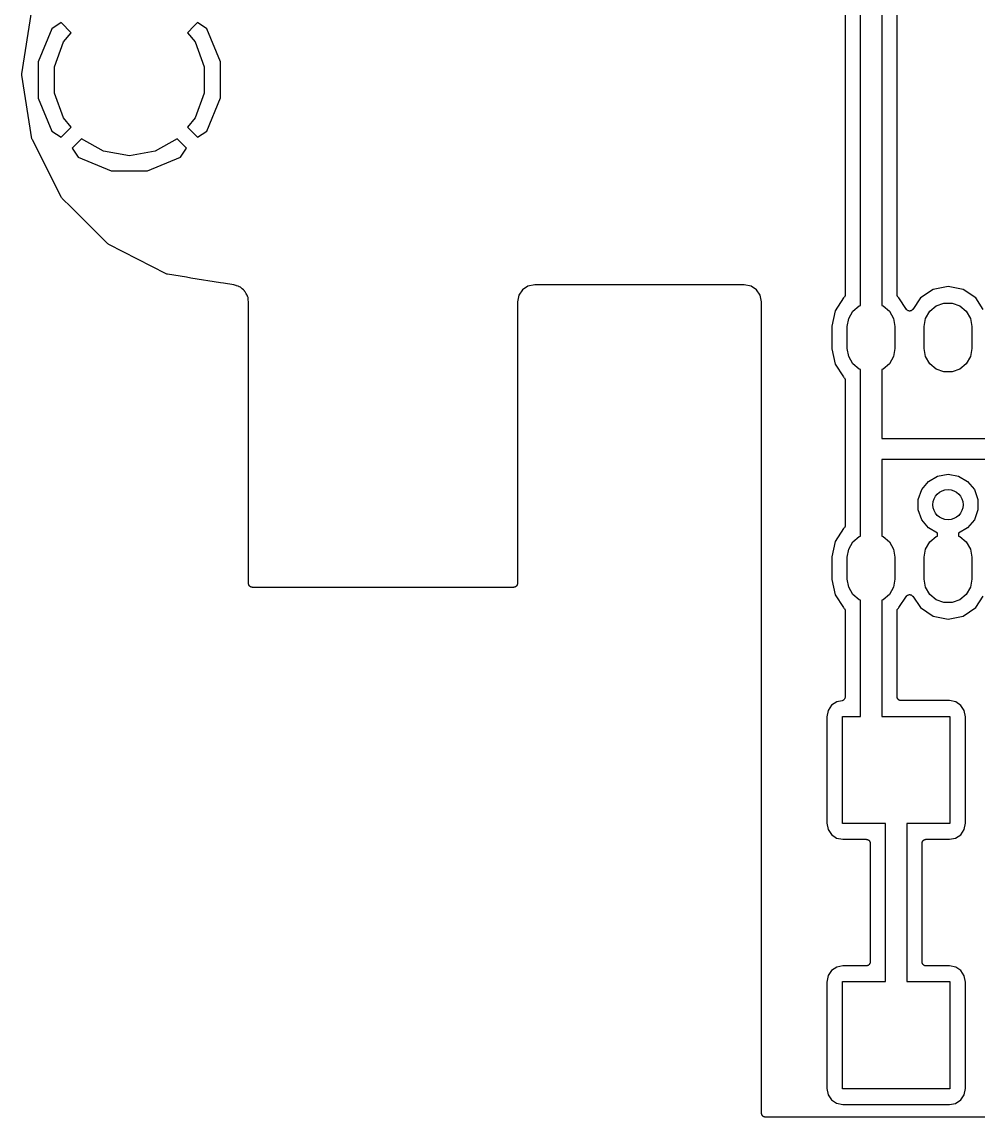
# Model space of a CAD drawing. Extents: x 1.5 to 87.9, y 2 to 70.8.
# Drawn here: x 1.53 to 33.12, y 1.96 to 38.14 of the extents above; entities that cross this region are included whole.
import ezdxf

# ---------------------------------------------------------------- set-up
doc = ezdxf.new("R2010")
doc.units = 0
doc.header["$MEASUREMENT"] = 0
doc.layers.add('BLACK', color=7, linetype='CONTINUOUS')

msp = doc.modelspace()

# ---------------------------------------------------------------- linework, layer by layer
at = {"layer": 'Black'}
for p, q in [((29.941, 41.3004), (29.941, 28.7692)), ((30.449, 29.1215), (30.449, 41.2879)), ((28.733, 40.8924), (28.733, 29.1215)), ((29.241, 28.7692), (29.241, 41.1554)), ((1.5301, 36.4181), (1.86326, 38.5214)), ((2.82793, 38.1133), (2.52402, 37.9107)), ((3.16187, 37.7793), (2.82793, 38.1133)), ((7.22607, 38.0073), (6.99813, 37.7793)), ((7.22608, 38.0073), (7.22607, 38.0073)), ((7.33207, 38.1133), (7.22608, 38.0073)), ((7.22608, 38.0073), (7.22608, 38.0073)), ((7.636, 37.9107), (7.33207, 38.1133)), ((2.52402, 37.9107), (2.07172, 36.8173)), ((2.90667, 37.4752), (3.16187, 37.7793)), ((6.99813, 37.7793), (7.25333, 37.4752)), ((8.08772, 36.8202), (7.636, 37.9107)), ((2.60858, 36.6562), (2.90667, 37.4752)), ((7.25333, 37.4752), (7.55142, 36.6562)), ((2.07172, 36.8173), (2.07228, 35.6206)), ((2.60858, 35.7846), (2.60858, 36.6562)), ((7.55142, 36.6562), (7.55142, 35.7846)), ((8.08828, 35.6235), (8.08772, 36.8202)), ((1.53045, 36.3982), (1.5301, 36.4181)), ((1.5301, 36.3783), (1.53045, 36.3982)), ((1.86326, 34.275), (1.5301, 36.3783)), ((2.07228, 35.6206), (2.52399, 34.5301)), ((2.90667, 34.9656), (2.60858, 35.7846)), ((7.55142, 35.7846), (7.25333, 34.9656)), ((7.63598, 34.5301), (8.08828, 35.6235)), ((3.16187, 34.6615), (2.90667, 34.9656)), ((7.25333, 34.9656), (6.99813, 34.6615)), ((2.52399, 34.5301), (2.82793, 34.3275)), ((2.82793, 34.3275), (3.16187, 34.6615)), ((6.99813, 34.6615), (7.33207, 34.3275)), ((7.33207, 34.3275), (7.63598, 34.5301)), ((1.86972, 34.2563), (1.86326, 34.275)), ((1.87553, 34.2372), (1.86972, 34.2563)), ((2.84233, 32.3398), (1.87553, 34.2372)), ((3.49852, 34.2797), (3.18714, 33.9683)), ((4.22168, 33.8622), (3.49852, 34.2797)), ((6.66148, 34.2797), (5.93832, 33.8622)), ((6.97286, 33.9683), (6.66148, 34.2797)), ((3.18714, 33.9683), (3.38967, 33.6644)), ((3.38967, 33.6644), (4.48309, 33.2121)), ((5.08, 33.7109), (4.22168, 33.8622)), ((5.93832, 33.8622), (5.08, 33.7109)), ((5.67978, 33.2127), (6.77031, 33.6644)), ((6.77031, 33.6644), (6.97286, 33.9683)), ((4.48309, 33.2121), (5.67978, 33.2127)), ((2.85428, 32.3239), (2.84233, 32.3398)), ((2.86568, 32.3077), (2.85428, 32.3239)), ((3.16187, 32.0115), (2.86568, 32.3077)), ((4.37146, 30.8019), (3.16187, 32.0115)), ((4.38774, 30.7904), (4.37146, 30.8019)), ((4.40361, 30.7785), (4.38774, 30.7904)), ((6.30103, 29.8117), (4.40361, 30.7785)), ((6.32003, 29.8059), (6.30103, 29.8117)), ((6.33882, 29.7994), (6.32003, 29.8059)), ((6.97286, 29.699), (6.33882, 29.7994)), ((7.11641, 29.6763), (6.97286, 29.699)), ((8.08828, 29.5223), (7.11641, 29.6763)), ((8.19543, 29.5054), (8.08828, 29.5223)), ((8.53694, 29.4513), (8.19543, 29.5054)), ((8.60097, 29.4277), (8.53694, 29.4513)), ((8.61082, 29.4259), (8.60097, 29.4277)), ((8.62015, 29.4223), (8.61082, 29.4259)), ((8.67459, 29.4114), (8.62015, 29.4223)), ((8.69858, 29.3954), (8.67459, 29.4114)), ((8.71226, 29.3894), (8.69858, 29.3954)), ((8.72518, 29.3818), (8.71226, 29.3894)), ((8.75225, 29.3719), (8.72518, 29.3818)), ((8.79301, 29.3342), (8.75225, 29.3719)), ((8.80143, 29.3288), (8.79301, 29.3342)), ((8.80866, 29.3218), (8.80143, 29.3288)), ((8.8548, 29.291), (8.80866, 29.3218)), ((18.2494, 29.4114), (18.0692, 29.291)), ((18.4745, 29.4562), (18.2494, 29.4114)), ((25.3995, 29.4562), (18.4745, 29.4562)), ((25.6246, 29.4114), (25.3995, 29.4562)), ((25.8048, 29.291), (25.6246, 29.4114)), ((32.131, 29.3947), (31.6362, 29.2963)), ((32.6258, 29.2963), (32.131, 29.3947)), ((8.87084, 29.267), (8.8548, 29.291)), ((8.88118, 29.2562), (8.87084, 29.267)), ((8.89023, 29.2443), (8.88118, 29.2562)), ((8.91142, 29.2247), (8.89023, 29.2443)), ((8.93465, 29.1743), (8.91142, 29.2247)), ((8.94036, 29.1661), (8.93465, 29.1743)), ((8.94439, 29.1569), (8.94036, 29.1661)), ((8.97523, 29.1108), (8.94439, 29.1569)), ((8.98086, 29.0825), (8.97523, 29.1108)), ((8.98627, 29.0685), (8.98086, 29.0825)), ((8.99008, 29.0541), (8.98627, 29.0685)), ((9.00216, 29.0279), (8.99008, 29.0541)), ((9.00434, 28.9724), (9.00216, 29.0279)), ((9.00646, 28.9626), (9.00434, 28.9724)), ((9.00668, 28.9526), (9.00646, 28.9626)), ((9.02, 28.8857), (9.00668, 28.9526)), ((17.9488, 29.1108), (17.904, 28.8857)), ((18.0692, 29.291), (17.9488, 29.1108)), ((25.9252, 29.1108), (25.8048, 29.291)), ((25.97, 28.8857), (25.9252, 29.1108)), ((28.6769, 29.0162), (28.3965, 28.5966)), ((28.6895, 29.0283), (28.6769, 29.0162)), ((28.7033, 29.0399), (28.6895, 29.0283)), ((28.7054, 29.0435), (28.7033, 29.0399)), ((28.7084, 29.0464), (28.7054, 29.0435)), ((28.7164, 29.0625), (28.7084, 29.0464)), ((28.7253, 29.0781), (28.7164, 29.0625)), ((28.7261, 29.0822), (28.7253, 29.0781)), ((28.7279, 29.086), (28.7261, 29.0822)), ((28.7299, 29.1038), (28.7279, 29.086)), ((28.733, 29.1215), (28.7299, 29.1038)), ((30.4521, 29.1038), (30.449, 29.1215)), ((30.4541, 29.086), (30.4521, 29.1038)), ((30.4559, 29.0822), (30.4541, 29.086)), ((30.4567, 29.0781), (30.4559, 29.0822)), ((30.4656, 29.0625), (30.4567, 29.0781)), ((30.4736, 29.0464), (30.4656, 29.0625)), ((30.4766, 29.0435), (30.4736, 29.0464)), ((30.4787, 29.0399), (30.4766, 29.0435)), ((30.4925, 29.0283), (30.4787, 29.0399)), ((30.5051, 29.0162), (30.4925, 29.0283)), ((30.7554, 28.6416), (30.5051, 29.0162)), ((31.2168, 29.0161), (30.9666, 28.6416)), ((31.6362, 29.2963), (31.2168, 29.0161)), ((33.0452, 29.0161), (32.6258, 29.2963)), ((33.2954, 28.6416), (33.0452, 29.0161)), ((9.02, 19.5832), (9.02, 28.8857)), ((17.904, 28.8857), (17.904, 19.5832)), ((25.97, 2.0832), (25.97, 28.8857)), ((28.3965, 28.5966), (28.2956, 28.0893)), ((28.9878, 28.5775), (29.1973, 28.7533)), ((29.1973, 28.7533), (29.241, 28.7692)), ((29.941, 28.7692), (29.9847, 28.7533)), ((29.9847, 28.7533), (30.1942, 28.5775)), ((30.765, 28.6316), (30.7554, 28.6416)), ((30.7732, 28.6205), (30.765, 28.6316)), ((30.7801, 28.6158), (30.7732, 28.6205)), ((30.7859, 28.6098), (30.7801, 28.6158)), ((30.7983, 28.6037), (30.7859, 28.6098)), ((30.8099, 28.596), (30.7983, 28.6037)), ((30.818, 28.594), (30.8099, 28.596)), ((30.8255, 28.5903), (30.818, 28.594)), ((30.8392, 28.5888), (30.8255, 28.5903)), ((30.8527, 28.5855), (30.8392, 28.5888)), ((30.861, 28.5864), (30.8527, 28.5855)), ((30.8693, 28.5855), (30.861, 28.5864)), ((30.8828, 28.5888), (30.8693, 28.5855)), ((30.8965, 28.5903), (30.8828, 28.5888)), ((30.904, 28.594), (30.8965, 28.5903)), ((30.9121, 28.596), (30.904, 28.594)), ((30.9237, 28.6037), (30.9121, 28.596)), ((30.9361, 28.6098), (30.9237, 28.6037)), ((30.9419, 28.6158), (30.9361, 28.6098)), ((30.9488, 28.6205), (30.9419, 28.6158)), ((30.957, 28.6316), (30.9488, 28.6205)), ((30.9666, 28.6416), (30.957, 28.6316)), ((31.5278, 28.5775), (31.7373, 28.7533)), ((31.7373, 28.7533), (31.9943, 28.8468)), ((31.9943, 28.8468), (32.2677, 28.8468)), ((32.2677, 28.8468), (32.5247, 28.7533)), ((32.5247, 28.7533), (32.7342, 28.5775)), ((28.8036, 28.0714), (28.8511, 28.3407)), ((28.8511, 28.3407), (28.9878, 28.5775)), ((30.1942, 28.5775), (30.3309, 28.3407)), ((30.3309, 28.3407), (30.3784, 28.0714)), ((31.3436, 28.0714), (31.3911, 28.3407)), ((31.3911, 28.3407), (31.5278, 28.5775)), ((32.7342, 28.5775), (32.8709, 28.3407)), ((32.8709, 28.3407), (32.9184, 28.0714)), ((28.2956, 28.0893), (28.2956, 27.3335)), ((28.8036, 27.3514), (28.8036, 28.0714)), ((30.3784, 28.0714), (30.3784, 27.3514)), ((31.3436, 27.3514), (31.3436, 28.0714)), ((32.9184, 28.0714), (32.9184, 27.3514)), ((28.2956, 27.3335), (28.3965, 26.8262)), ((28.8511, 27.0821), (28.8036, 27.3514)), ((30.3784, 27.3514), (30.3309, 27.0821)), ((31.3911, 27.0821), (31.3436, 27.3514)), ((32.9184, 27.3514), (32.8709, 27.0821)), ((28.3965, 26.8262), (28.6769, 26.4066)), ((28.9878, 26.8453), (28.8511, 27.0821)), ((29.1973, 26.6695), (28.9878, 26.8453)), ((30.1942, 26.8453), (29.9847, 26.6695)), ((30.3309, 27.0821), (30.1942, 26.8453)), ((31.5278, 26.8453), (31.3911, 27.0821)), ((31.7373, 26.6695), (31.5278, 26.8453)), ((32.7342, 26.8453), (32.5247, 26.6695)), ((32.8709, 27.0821), (32.7342, 26.8453)), ((29.241, 26.6536), (29.1973, 26.6695)), ((29.241, 21.1492), (29.241, 26.6536)), ((29.9847, 26.6695), (29.941, 26.6536)), ((29.941, 26.6536), (29.941, 24.3784)), ((31.9943, 26.576), (31.7373, 26.6695)), ((32.2677, 26.576), (31.9943, 26.576)), ((32.5247, 26.6695), (32.2677, 26.576)), ((28.6769, 26.4066), (28.6895, 26.3945)), ((28.6895, 26.3945), (28.7033, 26.3829)), ((28.7033, 26.3829), (28.7054, 26.3793)), ((28.7054, 26.3793), (28.7084, 26.3764)), ((28.7084, 26.3764), (28.7164, 26.3603)), ((28.7164, 26.3603), (28.7253, 26.3447)), ((28.7253, 26.3447), (28.7261, 26.3406)), ((28.7261, 26.3406), (28.7279, 26.3368)), ((28.7279, 26.3368), (28.7299, 26.319)), ((28.7299, 26.319), (28.733, 26.3013)), ((28.733, 26.3013), (28.733, 21.5015)), ((29.941, 24.3784), (47.021, 24.3784)), ((47.021, 23.6784), (29.941, 23.6784)), ((29.941, 23.6784), (29.941, 21.1492)), ((31.7877, 23.1302), (32.131, 23.1907)), ((32.131, 23.1907), (32.4743, 23.1302)), ((31.2617, 22.6888), (31.4858, 22.9559)), ((31.4858, 22.9559), (31.7877, 23.1302)), ((32.4743, 23.1302), (32.7762, 22.9559)), ((32.7762, 22.9559), (33.0003, 22.6888)), ((31.1424, 22.3612), (31.2617, 22.6888)), ((33.0003, 22.6888), (33.1196, 22.3612)), ((31.1424, 22.0126), (31.1424, 22.3612)), ((33.1196, 22.3612), (33.1196, 22.0126)), ((31.2617, 21.685), (31.1424, 22.0126)), ((33.1196, 22.0126), (33.0003, 21.685)), ((28.6769, 21.3962), (28.3965, 20.9766)), ((28.6895, 21.4083), (28.6769, 21.3962)), ((28.7033, 21.4199), (28.6895, 21.4083)), ((28.7054, 21.4235), (28.7033, 21.4199)), ((28.7084, 21.4264), (28.7054, 21.4235)), ((28.7164, 21.4425), (28.7084, 21.4264)), ((28.7253, 21.4581), (28.7164, 21.4425)), ((28.7261, 21.4622), (28.7253, 21.4581)), ((28.7279, 21.466), (28.7261, 21.4622)), ((28.7299, 21.4838), (28.7279, 21.466)), ((28.733, 21.5015), (28.7299, 21.4838)), ((31.4858, 21.4179), (31.2617, 21.685)), ((31.781, 21.2475), (31.4858, 21.4179)), ((32.7762, 21.4179), (32.481, 21.2475)), ((33.0003, 21.685), (32.7762, 21.4179)), ((28.9878, 20.9575), (29.1973, 21.1333)), ((29.1973, 21.1333), (29.241, 21.1492)), ((29.941, 21.1492), (29.9847, 21.1333)), ((29.9847, 21.1333), (30.1942, 20.9575)), ((31.5278, 20.9575), (31.7373, 21.1333)), ((31.7373, 21.1333), (31.781, 21.1492)), ((31.781, 21.1492), (31.781, 21.2475)), ((32.481, 21.2475), (32.481, 21.1492)), ((32.481, 21.1492), (32.5247, 21.1333)), ((32.5247, 21.1333), (32.7342, 20.9575)), ((28.3965, 20.9766), (28.2956, 20.4693)), ((28.8036, 20.4514), (28.8511, 20.7207)), ((28.8511, 20.7207), (28.9878, 20.9575)), ((30.1942, 20.9575), (30.3309, 20.7207)), ((30.3309, 20.7207), (30.3784, 20.4514)), ((31.3436, 20.4514), (31.3911, 20.7207)), ((31.3911, 20.7207), (31.5278, 20.9575)), ((32.7342, 20.9575), (32.8709, 20.7207)), ((32.8709, 20.7207), (32.9184, 20.4514)), ((28.2956, 20.4693), (28.2956, 19.7135)), ((28.8036, 19.7314), (28.8036, 20.4514)), ((30.3784, 20.4514), (30.3784, 19.7314)), ((31.3436, 19.7314), (31.3436, 20.4514)), ((32.9184, 20.4514), (32.9184, 19.7314)), ((9.02193, 19.5723), (9.02, 19.5832)), ((9.02193, 19.5611), (9.02193, 19.5723)), ((9.02573, 19.5507), (9.02193, 19.5611)), ((9.02766, 19.5398), (9.02573, 19.5507)), ((9.03322, 19.5301), (9.02766, 19.5398)), ((17.8963, 19.5398), (17.8908, 19.5301)), ((17.8983, 19.5507), (17.8963, 19.5398)), ((17.9021, 19.5611), (17.8983, 19.5507)), ((17.904, 19.5832), (17.9021, 19.5723)), ((17.9021, 19.5723), (17.9021, 19.5611)), ((28.2956, 19.7135), (28.3965, 19.2062)), ((28.8511, 19.4621), (28.8036, 19.7314)), ((30.3784, 19.7314), (30.3309, 19.4621)), ((31.3911, 19.4621), (31.3436, 19.7314)), ((32.9184, 19.7314), (32.8709, 19.4621)), ((9.03702, 19.5197), (9.03322, 19.5301)), ((9.04415, 19.5112), (9.03702, 19.5197)), ((9.04971, 19.5016), (9.04415, 19.5112)), ((9.05822, 19.4944), (9.04971, 19.5016)), ((9.06537, 19.4859), (9.05822, 19.4944)), ((9.07499, 19.4804), (9.06537, 19.4859)), ((9.0835, 19.4732), (9.07499, 19.4804)), ((9.09394, 19.4694), (9.0835, 19.4732)), ((9.10356, 19.4639), (9.09394, 19.4694)), ((9.1145, 19.4619), (9.10356, 19.4639)), ((9.12495, 19.4581), (9.1145, 19.4619)), ((9.13606, 19.4581), (9.12495, 19.4581)), ((9.147, 19.4562), (9.13606, 19.4581)), ((17.777, 19.4562), (9.147, 19.4562)), ((17.7879, 19.4581), (17.777, 19.4562)), ((17.7991, 19.4581), (17.7879, 19.4581)), ((17.8095, 19.4619), (17.7991, 19.4581)), ((17.8204, 19.4639), (17.8095, 19.4619)), ((17.8301, 19.4694), (17.8204, 19.4639)), ((17.8405, 19.4732), (17.8301, 19.4694)), ((17.849, 19.4804), (17.8405, 19.4732)), ((17.8586, 19.4859), (17.849, 19.4804)), ((17.8658, 19.4944), (17.8586, 19.4859)), ((17.8743, 19.5016), (17.8658, 19.4944)), ((17.8798, 19.5112), (17.8743, 19.5016)), ((17.887, 19.5197), (17.8798, 19.5112)), ((17.8908, 19.5301), (17.887, 19.5197)), ((28.3965, 19.2062), (28.6769, 18.7866)), ((28.9878, 19.2253), (28.8511, 19.4621)), ((29.1973, 19.0495), (28.9878, 19.2253)), ((30.1942, 19.2253), (29.9847, 19.0495)), ((30.3309, 19.4621), (30.1942, 19.2253)), ((30.765, 19.1712), (30.7732, 19.1823)), ((30.7732, 19.1823), (30.7801, 19.187)), ((30.7801, 19.187), (30.7859, 19.193)), ((30.7859, 19.193), (30.7983, 19.1991)), ((30.7983, 19.1991), (30.8099, 19.2068)), ((30.8099, 19.2068), (30.818, 19.2088)), ((30.818, 19.2088), (30.8255, 19.2125)), ((30.8255, 19.2125), (30.8392, 19.214)), ((30.8392, 19.214), (30.8527, 19.2173)), ((30.8527, 19.2173), (30.861, 19.2164)), ((30.861, 19.2164), (30.8693, 19.2173)), ((30.8693, 19.2173), (30.8828, 19.214)), ((30.8828, 19.214), (30.8965, 19.2125)), ((30.8965, 19.2125), (30.904, 19.2088)), ((30.904, 19.2088), (30.9121, 19.2068)), ((30.9121, 19.2068), (30.9237, 19.1991)), ((30.9237, 19.1991), (30.9361, 19.193)), ((30.9361, 19.193), (30.9419, 19.187)), ((30.9419, 19.187), (30.9488, 19.1823)), ((30.9488, 19.1823), (30.957, 19.1712)), ((31.5278, 19.2253), (31.3911, 19.4621)), ((31.7373, 19.0495), (31.5278, 19.2253)), ((32.7342, 19.2253), (32.5247, 19.0495)), ((32.8709, 19.4621), (32.7342, 19.2253)), ((29.241, 19.0336), (29.1973, 19.0495)), ((29.241, 15.1943), (29.241, 19.0336)), ((29.9847, 19.0495), (29.941, 19.0336)), ((29.941, 19.0336), (29.941, 15.1943)), ((30.5051, 18.7866), (30.7554, 19.1612)), ((30.7554, 19.1612), (30.765, 19.1712)), ((30.957, 19.1712), (30.9666, 19.1612)), ((30.9666, 19.1612), (31.2168, 18.7867)), ((31.9943, 18.956), (31.7373, 19.0495)), ((32.2677, 18.956), (31.9943, 18.956)), ((32.5247, 19.0495), (32.2677, 18.956)), ((33.0452, 18.7867), (33.2954, 19.1612)), ((28.6769, 18.7866), (28.6895, 18.7745)), ((28.6895, 18.7745), (28.7033, 18.7629)), ((28.7033, 18.7629), (28.7054, 18.7593)), ((28.7054, 18.7593), (28.7084, 18.7564)), ((28.7084, 18.7564), (28.7164, 18.7403)), ((28.7164, 18.7403), (28.7253, 18.7247)), ((28.7253, 18.7247), (28.7261, 18.7206)), ((28.7261, 18.7206), (28.7279, 18.7168)), ((28.7279, 18.7168), (28.7299, 18.699)), ((28.7299, 18.699), (28.733, 18.6813)), ((28.733, 18.6813), (28.733, 15.8339)), ((30.449, 18.6813), (30.4521, 18.699)), ((30.449, 15.8417), (30.449, 18.6813)), ((30.4521, 18.699), (30.4541, 18.7168)), ((30.4541, 18.7168), (30.4559, 18.7206)), ((30.4559, 18.7206), (30.4567, 18.7247)), ((30.4567, 18.7247), (30.4656, 18.7403)), ((30.4656, 18.7403), (30.4736, 18.7564)), ((30.4736, 18.7564), (30.4766, 18.7593)), ((30.4766, 18.7593), (30.4787, 18.7629)), ((30.4787, 18.7629), (30.4925, 18.7745)), ((30.4925, 18.7745), (30.5051, 18.7866)), ((31.2168, 18.7867), (31.6362, 18.5065)), ((31.6362, 18.5065), (32.131, 18.4081)), ((32.131, 18.4081), (32.6258, 18.5065)), ((32.6258, 18.5065), (33.0452, 18.7867)), ((28.2822, 15.5628), (28.1683, 15.394)), ((28.4528, 15.6748), (28.2822, 15.5628)), ((28.6302, 15.7093), (28.4528, 15.6748)), ((28.6498, 15.7168), (28.6302, 15.7093)), ((28.6695, 15.724), (28.6498, 15.7168)), ((28.6703, 15.7247), (28.6695, 15.724)), ((28.6714, 15.7251), (28.6703, 15.7247)), ((28.6872, 15.7388), (28.6714, 15.7251)), ((28.7033, 15.7523), (28.6872, 15.7388)), ((28.7038, 15.7533), (28.7033, 15.7523)), ((28.7047, 15.754), (28.7038, 15.7533)), ((28.7148, 15.7723), (28.7047, 15.754)), ((28.7253, 15.7905), (28.7148, 15.7723)), ((28.7255, 15.7916), (28.7253, 15.7905)), ((28.7261, 15.7925), (28.7255, 15.7916)), ((28.7294, 15.8133), (28.7261, 15.7925)), ((28.733, 15.8339), (28.7294, 15.8133)), ((30.4509, 15.8308), (30.449, 15.8417)), ((30.4509, 15.8197), (30.4509, 15.8308)), ((30.4547, 15.8092), (30.4509, 15.8197)), ((30.4567, 15.7983), (30.4547, 15.8092)), ((30.4622, 15.7887), (30.4567, 15.7983)), ((30.466, 15.7782), (30.4622, 15.7887)), ((30.4732, 15.7697), (30.466, 15.7782)), ((30.4787, 15.7601), (30.4732, 15.7697)), ((30.4872, 15.7529), (30.4787, 15.7601)), ((30.4944, 15.7444), (30.4872, 15.7529)), ((30.504, 15.7389), (30.4944, 15.7444)), ((30.5125, 15.7317), (30.504, 15.7389)), ((30.5229, 15.7279), (30.5125, 15.7317)), ((30.5326, 15.7224), (30.5229, 15.7279)), ((30.5435, 15.7204), (30.5326, 15.7224)), ((30.5539, 15.7166), (30.5435, 15.7204)), ((30.5651, 15.7166), (30.5539, 15.7166)), ((30.576, 15.7147), (30.5651, 15.7166)), ((32.1743, 15.7147), (30.576, 15.7147)), ((32.3866, 15.6721), (32.1743, 15.7147)), ((32.5554, 15.5582), (32.3866, 15.6721)), ((32.6674, 15.3876), (32.5554, 15.5582)), ((28.1683, 15.394), (28.1257, 15.1817)), ((32.7073, 15.1821), (32.6674, 15.3876)), ((28.1257, 15.1817), (28.1257, 11.6657)), ((28.6461, 11.6535), (28.6461, 15.1943)), ((28.6461, 15.1943), (29.241, 15.1943)), ((29.941, 15.1943), (32.1869, 15.1943)), ((32.1869, 15.1943), (32.1869, 11.6535)), ((32.7073, 11.6661), (32.7073, 15.1821)), ((28.1257, 11.6657), (28.1656, 11.4602)), ((30.0665, 11.6535), (28.6461, 11.6535)), ((30.0665, 6.43128), (30.0665, 11.6535)), ((32.1869, 11.6535), (30.7665, 11.6535)), ((30.7665, 11.6535), (30.7665, 6.43128)), ((32.6647, 11.4538), (32.7073, 11.6661)), ((28.1656, 11.4602), (28.2776, 11.2896)), ((28.2776, 11.2896), (28.4464, 11.1757)), ((32.3802, 11.173), (32.5508, 11.285)), ((32.5508, 11.285), (32.6647, 11.4538)), ((28.4464, 11.1757), (28.6587, 11.1331)), ((28.6587, 11.1331), (29.4315, 11.1331)), ((29.4315, 11.1331), (29.4424, 11.1312)), ((29.4424, 11.1312), (29.4536, 11.1312)), ((29.4536, 11.1312), (29.464, 11.1274)), ((29.464, 11.1274), (29.4749, 11.1254)), ((29.4749, 11.1254), (29.4846, 11.1199)), ((29.4846, 11.1199), (29.495, 11.1161)), ((29.495, 11.1161), (29.5035, 11.1089)), ((29.5035, 11.1089), (29.5131, 11.1034)), ((29.5131, 11.1034), (29.5203, 11.0949)), ((29.5203, 11.0949), (29.5288, 11.0877)), ((29.5288, 11.0877), (29.5343, 11.0781)), ((29.5343, 11.0781), (29.5415, 11.0696)), ((29.5415, 11.0696), (29.5453, 11.0591)), ((29.5453, 11.0591), (29.5508, 11.0495)), ((29.5508, 11.0495), (29.5528, 11.0386)), ((29.5528, 11.0386), (29.5566, 11.0281)), ((29.5566, 11.0281), (29.5566, 11.017)), ((29.5566, 11.017), (29.5585, 11.0061)), ((29.5585, 11.0061), (29.5585, 7.07872)), ((31.2745, 11.0061), (31.2764, 11.017)), ((31.2745, 7.07872), (31.2745, 11.0061)), ((31.2764, 11.0281), (31.2802, 11.0386)), ((31.2764, 11.017), (31.2764, 11.0281)), ((31.2802, 11.0386), (31.2822, 11.0495)), ((31.2822, 11.0495), (31.2877, 11.0591)), ((31.2877, 11.0591), (31.2915, 11.0696)), ((31.2915, 11.0696), (31.2987, 11.0781)), ((31.2987, 11.0781), (31.3042, 11.0877)), ((31.3042, 11.0877), (31.3127, 11.0949)), ((31.3127, 11.0949), (31.3199, 11.1034)), ((31.3199, 11.1034), (31.3295, 11.1089)), ((31.3295, 11.1089), (31.338, 11.1161)), ((31.338, 11.1161), (31.3484, 11.1199)), ((31.3484, 11.1199), (31.3581, 11.1254)), ((31.3581, 11.1254), (31.369, 11.1274)), ((31.369, 11.1274), (31.3794, 11.1312)), ((31.3794, 11.1312), (31.3906, 11.1312)), ((31.3906, 11.1312), (31.4015, 11.1331)), ((31.4015, 11.1331), (32.1747, 11.1331)), ((32.1747, 11.1331), (32.3802, 11.173)), ((28.4528, 6.91184), (28.2822, 6.79979)), ((28.6583, 6.95172), (28.4528, 6.91184)), ((29.4315, 6.95172), (28.6583, 6.95172)), ((29.4424, 6.95365), (29.4315, 6.95172)), ((29.4536, 6.95365), (29.4424, 6.95365)), ((29.464, 6.95745), (29.4536, 6.95365)), ((29.4749, 6.95938), (29.464, 6.95745)), ((29.4846, 6.96494), (29.4749, 6.95938)), ((29.495, 6.96873), (29.4846, 6.96494)), ((29.5035, 6.97588), (29.495, 6.96873)), ((29.5131, 6.98143), (29.5035, 6.97588)), ((29.5203, 6.98994), (29.5131, 6.98143)), ((29.5288, 6.99709), (29.5203, 6.98994)), ((29.5343, 7.00671), (29.5288, 6.99709)), ((29.5415, 7.01522), (29.5343, 7.00671)), ((29.5453, 7.02566), (29.5415, 7.01522)), ((29.5508, 7.03528), (29.5453, 7.02566)), ((29.5528, 7.04623), (29.5508, 7.03528)), ((29.5566, 7.05667), (29.5528, 7.04623)), ((29.5585, 7.07872), (29.5566, 7.06778)), ((29.5566, 7.06778), (29.5566, 7.05667)), ((31.2764, 7.06778), (31.2745, 7.07872)), ((31.2764, 7.05667), (31.2764, 7.06778)), ((31.2802, 7.04623), (31.2764, 7.05667)), ((31.2822, 7.03528), (31.2802, 7.04623)), ((31.2877, 7.02566), (31.2822, 7.03528)), ((31.2915, 7.01522), (31.2877, 7.02566)), ((31.2987, 7.00671), (31.2915, 7.01522)), ((31.3042, 6.99709), (31.2987, 7.00671)), ((31.3127, 6.98994), (31.3042, 6.99709)), ((31.3199, 6.98143), (31.3127, 6.98994)), ((31.3295, 6.97588), (31.3199, 6.98143)), ((31.338, 6.96873), (31.3295, 6.97588)), ((31.3484, 6.96494), (31.338, 6.96873)), ((31.3581, 6.95938), (31.3484, 6.96494)), ((31.369, 6.95745), (31.3581, 6.95938)), ((31.3794, 6.95365), (31.369, 6.95745)), ((31.3906, 6.95365), (31.3794, 6.95365)), ((31.4015, 6.95172), (31.3906, 6.95365)), ((32.1743, 6.95172), (31.4015, 6.95172)), ((32.3866, 6.90914), (32.1743, 6.95172)), ((32.5554, 6.79519), (32.3866, 6.90914)), ((28.1683, 6.63098), (28.1257, 6.41867)), ((28.2822, 6.79979), (28.1683, 6.63098)), ((32.6674, 6.62462), (32.5554, 6.79519)), ((32.7073, 6.41907), (32.6674, 6.62462)), ((28.1257, 6.41867), (28.1257, 2.90273)), ((28.6461, 2.89052), (28.6461, 6.43128)), ((28.6461, 6.43128), (30.0665, 6.43128)), ((30.7665, 6.43128), (32.1869, 6.43128)), ((32.1869, 6.43128), (32.1869, 2.89052)), ((32.7073, 2.90313), (32.7073, 6.41907)), ((28.1257, 2.90273), (28.1656, 2.69718)), ((32.6647, 2.69082), (32.7073, 2.90313)), ((28.1656, 2.69718), (28.2776, 2.52661)), ((32.1869, 2.89052), (28.6461, 2.89052)), ((32.5508, 2.52201), (32.6647, 2.69082)), ((28.2776, 2.52661), (28.4464, 2.41266)), ((28.4464, 2.41266), (28.6587, 2.37008)), ((28.6587, 2.37008), (32.1747, 2.37008)), ((32.1747, 2.37008), (32.3802, 2.40996)), ((32.3802, 2.40996), (32.5508, 2.52201)), ((25.9719, 2.07226), (25.97, 2.0832)), ((25.9719, 2.06115), (25.9719, 2.07226)), ((25.9757, 2.05071), (25.9719, 2.06115)), ((25.9777, 2.03976), (25.9757, 2.05071)), ((25.9832, 2.03014), (25.9777, 2.03976)), ((25.987, 2.0197), (25.9832, 2.03014)), ((25.9942, 2.01119), (25.987, 2.0197)), ((25.9997, 2.00157), (25.9942, 2.01119)), ((26.0082, 1.99442), (25.9997, 2.00157)), ((26.0154, 1.98591), (26.0082, 1.99442)), ((26.025, 1.98036), (26.0154, 1.98591)), ((26.0335, 1.97321), (26.025, 1.98036)), ((26.0439, 1.96942), (26.0335, 1.97321)), ((26.0536, 1.96386), (26.0439, 1.96942)), ((26.0645, 1.96193), (26.0536, 1.96386)), ((26.0749, 1.95813), (26.0645, 1.96193)), ((26.0861, 1.95813), (26.0749, 1.95813)), ((26.097, 1.9562), (26.0861, 1.95813)), ((53.4351, 1.9562), (26.097, 1.9562))]:
    msp.add_line(p, q, dxfattribs=at)
msp.add_circle((32.131, 22.1869), 0.5, dxfattribs=at)

doc.saveas('drawing.dxf')
